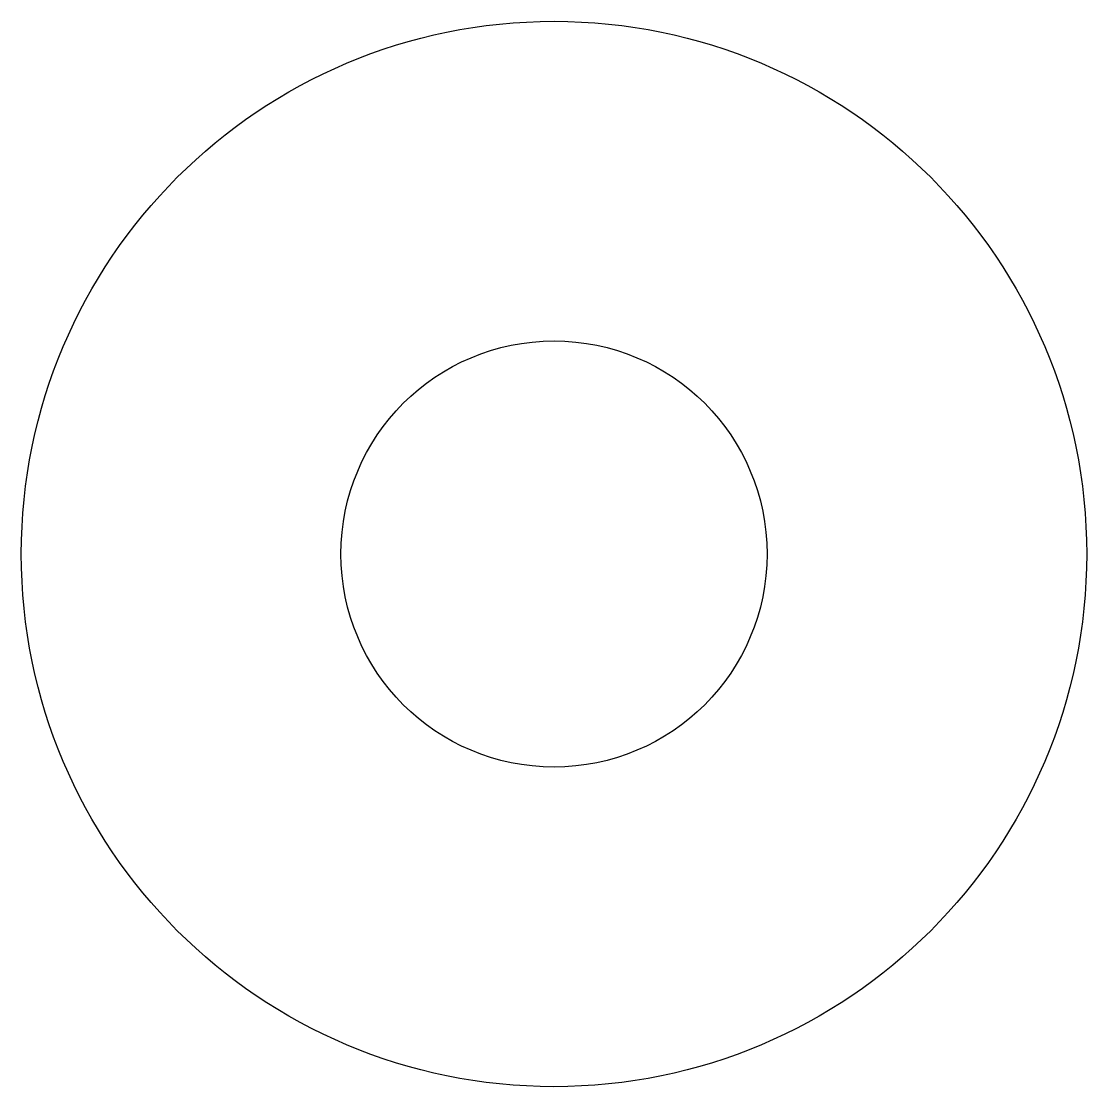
# Model space of a CAD drawing. Header units: metres. Extents: x -10 to 10, y -10 to 10.
import ezdxf

# ---------------------------------------------------------------- set-up
doc = ezdxf.new("R2010")
doc.units = ezdxf.units.M
doc.layers.add('CUTOUT', color=7, linetype='Continuous')
doc.layers.add('OUTLINE', color=7, linetype='Continuous')

msp = doc.modelspace()

# ---------------------------------------------------------------- linework, layer by layer
at = {"layer": 'CUTOUT'}
msp.add_circle((0, 0), 4, dxfattribs=at)
at = {"layer": 'OUTLINE'}
msp.add_circle((0, 0), 10, dxfattribs=at)

doc.saveas('drawing.dxf')
